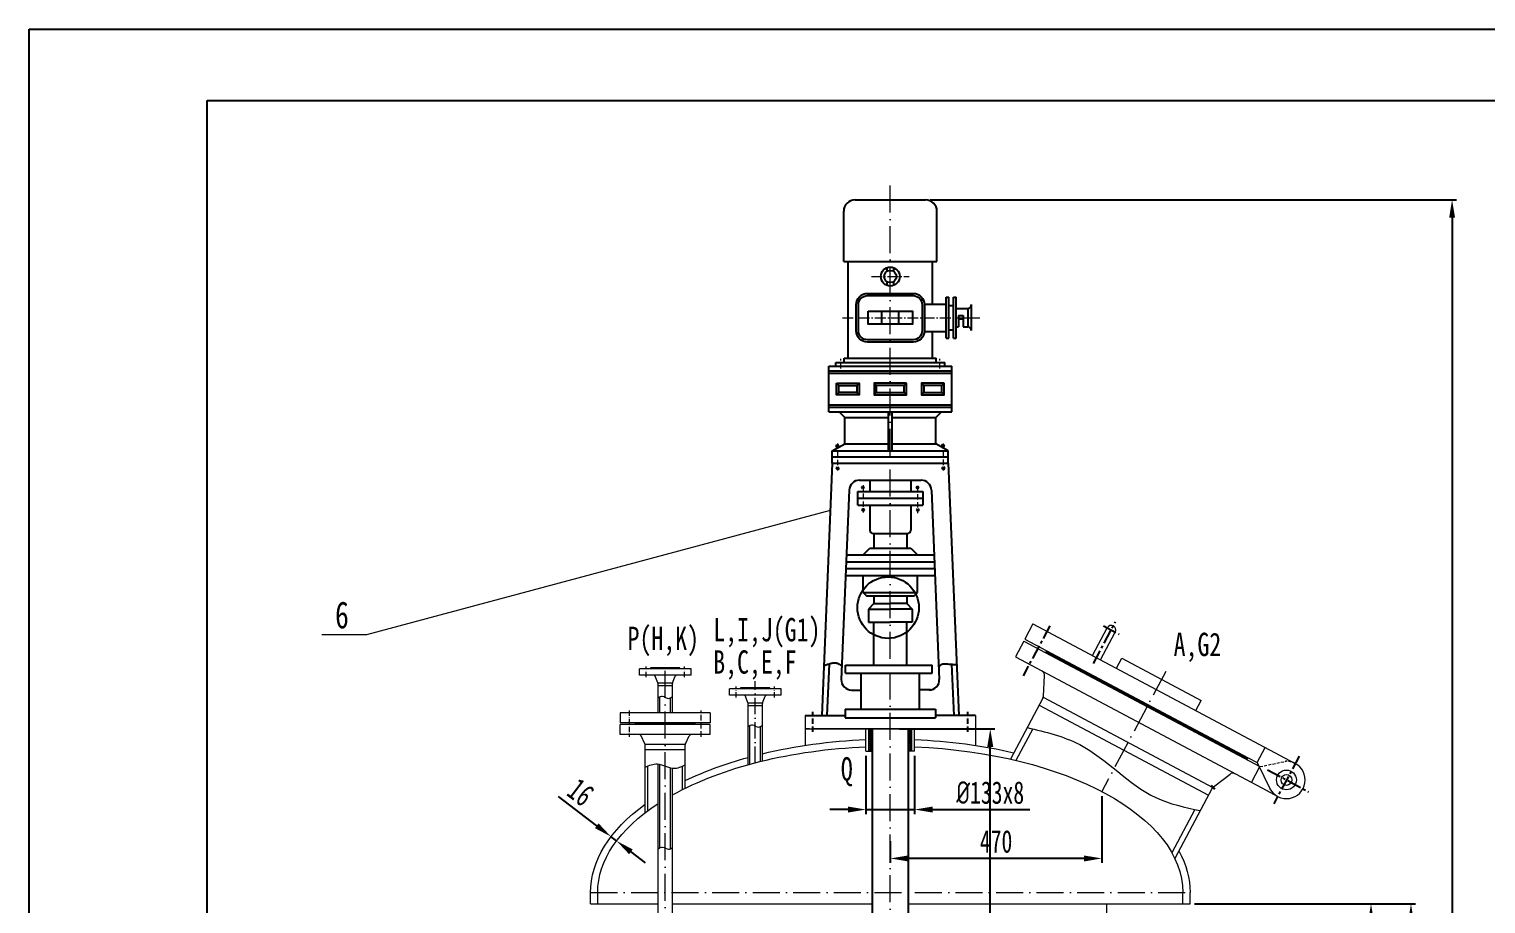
# Model space of a CAD drawing. Header units: millimetres. Extents: x 70410 to 80639, y -10587 to -1193.
# Drawn here: x 70410 to 73646, y -3136 to -1193 of the extents above; entities that cross this region are included whole.
import ezdxf

# ---------------------------------------------------------------- set-up
doc = ezdxf.new("R2010")
doc.units = ezdxf.units.MM
for name, pattern in [('ACAD_ISO02W100', [15, 12, -3]), ('ACAD_ISO10W100', [18, 12, -3, 0, -3]), ('CENTER', [50.8, 31.75, -6.35, 6.35, -6.35]), ('HIDDEN', [9.525, 6.35, -3.175])]:
    doc.linetypes.add(name, pattern=pattern)
doc.layers.add('1', color=7, linetype='Continuous')
doc.layers.add('1轮廓实线层', color=7, linetype='Continuous')
for name, color, linetype, lineweight in [('粗实线', 2, 'Continuous', 70), ('细实线', 7, 'Continuous', 18), ('虚线', 6, 'ACAD_ISO02W100', 18)]:
    doc.layers.add(name, color=color, linetype=linetype, lineweight=lineweight)
doc.styles.add('HGCAD', font='HGCAD.SHX', dxfattribs={"width": 0.75, "bigfont": 'HGCADHZ.SHX'})
doc.styles.add('HZ', font='', dxfattribs={"width": 0.8})
doc.styles.get("Standard").update_dxf_attribs({"font": '', "width": 0.707})
doc.styles.add('TH_GBDIM', font='romans.shx', dxfattribs={"width": 0.8, "bigfont": 'gbcbig.shx'})
doc.styles.get('HZ').set_extended_font_data('SimSun')
doc.styles.get('Standard').set_extended_font_data('SimSun')
doc.dimstyles.new('HGCAD$0', dxfattribs={"dimtxt": 10, "dimasz": 5, "dimexe": 1, "dimexo": 1, "dimgap": 3, "dimtad": 1, "dimdec": 1, "dimdsep": 46, "dimtxsty": 'HGCAD', "dimcen": 0, "dimclrd": 3, "dimclre": 2, "dimclrt": 2, "dimadec": 1, "dimazin": 0, "dimtfac": 1, "dimtdec": 1, "dimtmove": 0, "dimatfit": 1, "dimfxl": 0, "dimarcsym": 0})
doc.dimstyles.new('TH_GBDIM', dxfattribs={"dimtxt": 3.5, "dimasz": 2.5, "dimexe": 2, "dimexo": 0, "dimgap": 1.5, "dimtad": 1, "dimdec": 1, "dimzin": 0, "dimdsep": 46, "dimtxsty": 'TH_GBDIM', "dimcen": 2.5, "dimclrd": 130, "dimclre": 130, "dimclrt": 3, "dimadec": 0, "dimazin": 0, "dimtfac": 0.714286, "dimtdec": 1, "dimtmove": 0, "dimatfit": 3, "dimfxl": 0, "dimtzin": 0, "dimlwd": -1, "dimlwe": -1, "dimarcsym": 0})

# ---------------------------------------------------------------- blocks, each defined once
blk = doc.blocks.new('*D11')
for p, q in [((-451.309488, 478.33196), (-451.308913, 478.332147)), ((-451.308913, 478.332147), (-451.304888, 478.333455)), ((-451.304888, 478.333455), (-451.293961, 478.337004)), ((-451.293961, 478.337004), (-451.272683, 478.343918)), ((-451.272683, 478.343918), (-451.237602, 478.355315)), ((-451.237602, 478.355315), (-451.185269, 478.372318)), ((-451.185269, 478.372318), (-451.112233, 478.396047)), ((-451.112233, 478.396047), (-451.015043, 478.427623)), ((-451.015043, 478.427623), (-450.891735, 478.467607)), ((-450.891735, 478.467607), (-450.746283, 478.514318)), ((-450.746283, 478.514318), (-450.584152, 478.565512)), ((-450.584152, 478.565512), (-450.410801, 478.618949)), ((-450.410801, 478.618949), (-450.231694, 478.672386)), ((-450.231694, 478.672386), (-450.052292, 478.723581)), ((-450.052292, 478.723581), (-449.878056, 478.770291)), ((-449.878056, 478.770291), (-449.714449, 478.810275)), ((-449.714449, 478.810275), (-449.565593, 478.841665)), ((-449.565593, 478.841665), (-449.430252, 478.864086)), ((-449.430252, 478.864086), (-449.305851, 478.877538)), ((-449.305851, 478.877538), (-449.189816, 478.882023)), ((-449.189816, 478.882023), (-449.07957, 478.877538)), ((-449.07957, 478.877538), (-448.972538, 478.864086)), ((-448.972538, 478.864086), (-448.866146, 478.841665)), ((-448.866146, 478.841665), (-448.757818, 478.810275)), ((-448.757818, 478.810275), (-448.645836, 478.770291)), ((-448.645836, 478.770291), (-448.53191, 478.723581)), ((-448.53191, 478.723581), (-448.418607, 478.672386)), ((-448.418607, 478.672386), (-448.308495, 478.618949)), ((-448.308495, 478.618949), (-448.204139, 478.565512)), ((-448.204139, 478.565512), (-448.108106, 478.514318)), ((-448.108106, 478.514318), (-448.022965, 478.467607)), ((-448.022965, 478.467607), (-447.951281, 478.427623)), ((-447.951281, 478.427623), (-447.894861, 478.396047)), ((-447.894861, 478.396047), (-447.852462, 478.372318)), ((-447.852462, 478.372318), (-447.822082, 478.355315)), ((-447.822082, 478.355315), (-447.801717, 478.343918)), ((-447.801717, 478.343918), (-447.789365, 478.337004)), ((-447.789365, 478.337004), (-447.780351, 478.33196)), ((-447.783022, 478.333455), (-447.780685, 478.332147))]:
    blk.add_line(p, q)
blk = doc.blocks.new('*D12')
for p, q in [((-428.713864, 478.171338), (-428.668521, 478.225834)), ((-428.668521, 478.225834), (-428.616083, 478.285561)), ((-428.616083, 478.285561), (-428.557193, 478.347904)), ((-428.557193, 478.347904), (-428.492494, 478.410247)), ((-428.492494, 478.410247), (-428.422629, 478.469974)), ((-428.422629, 478.469974), (-428.34824, 478.524469)), ((-428.34824, 478.524469), (-428.26997, 478.571118)), ((-428.26997, 478.571118), (-428.18794, 478.607894)), ((-428.18794, 478.607894), (-428.100175, 478.635142)), ((-428.100175, 478.635142), (-428.004178, 478.653795)), ((-428.004178, 478.653795), (-427.897454, 478.664788)), ((-427.897454, 478.664788), (-427.777505, 478.669054)), ((-427.777505, 478.669054), (-427.641834, 478.667528)), ((-427.641834, 478.667528), (-427.487944, 478.661144)), ((-427.487944, 478.661144), (-427.313339, 478.650837)), ((-427.313339, 478.650837), (-427.117148, 478.637509)), ((-427.117148, 478.637509), (-426.905, 478.621939)), ((-426.905, 478.621939), (-426.684151, 478.604874)), ((-426.684151, 478.604874), (-426.461855, 478.587061)), ((-426.461855, 478.587061), (-426.245369, 478.569249)), ((-426.245369, 478.569249), (-426.041947, 478.552184)), ((-426.041947, 478.552184), (-425.858845, 478.536614)), ((-425.858845, 478.536614), (-425.703317, 478.523286)), ((-425.703317, 478.523286), (-425.580686, 478.512761)), ((-425.580686, 478.512761), (-425.48853, 478.504851)), ((-425.48853, 478.504851), (-425.422498, 478.499183)), ((-425.422498, 478.499183), (-425.378234, 478.495384)), ((-425.378234, 478.495384), (-425.351386, 478.49308)), ((-425.351386, 478.49308), (-425.331794, 478.491398)), ((-425.337599, 478.491897), (-425.33252, 478.491461)), ((-428.840862, 478.013083), (-428.840688, 478.013301)), ((-428.840688, 478.013301), (-428.839466, 478.014827)), ((-428.839466, 478.014827), (-428.836148, 478.018968)), ((-428.836148, 478.018968), (-428.829688, 478.027034)), ((-428.829688, 478.027034), (-428.819038, 478.040331)), ((-428.819038, 478.040331), (-428.80315, 478.060167)), ((-428.80315, 478.060167), (-428.780976, 478.087851)), ((-428.780976, 478.087851), (-428.75147, 478.12469)), ((-428.75147, 478.12469), (-428.713864, 478.171338))]:
    blk.add_line(p, q)
blk = doc.blocks.new('*D13')
at = {"layer": 'Defpoints', "color": 0, "transparency": 16777216}
for p in [(72988.8, -3135.6), (72988.8, -4635.6), (73479.5, -4635.6)]:
    blk.add_point(p, dxfattribs=at)
at = {"layer": '细实线', "color": 6, "lineweight": -2, "transparency": 16777216}
for p, q in [((72998.8, -3135.6), (73489.5, -3135.6)), ((73479.5, -3175.6), (73479.5, -4595.6)), ((72998.8, -4635.6), (73489.5, -4635.6))]:
    blk.add_line(p, q, dxfattribs=at)
at = {"layer": '细实线', "color": 6, "transparency": 16777216}
for points in [[(73472.8, -3175.6), (73486.2, -3175.6), (73479.5, -3135.6)], [(73472.8, -4595.6), (73486.2, -4595.6), (73479.5, -4635.6)]]:
    blk.add_solid(points, dxfattribs=at)
at = {"layer": '细实线', "color": 6, "transparency": 16777216, "insert": (73442, -3885.6), "char_height": 50, "attachment_point": 5, "rotation": 90, "bg_fill": 3, "box_fill_scale": 1.1, "bg_fill_color": 256, "bg_fill_true_color": 13158600, "bg_fill_transparency": 0}
blk.add_mtext('1500', dxfattribs=at)
blk = doc.blocks.new('*D14')
at = {"layer": 'Defpoints', "color": 0, "transparency": 16777216}
for p in [(72988.8, -3135.6), (73390.7, -3135.6), (73350.4, -3735.6)]:
    blk.add_point(p, dxfattribs=at)
at = {"layer": '细实线', "color": 6, "lineweight": -2, "transparency": 16777216}
for p, q in [((72998.8, -3135.6), (73400.7, -3135.6)), ((73390.7, -3695.6), (73390.7, -3175.6)), ((73360.4, -3735.6), (73400.7, -3735.6))]:
    blk.add_line(p, q, dxfattribs=at)
at = {"layer": '细实线', "color": 6, "transparency": 16777216}
for points in [[(73384, -3175.6), (73397.4, -3175.6), (73390.7, -3135.6)], [(73384, -3695.6), (73397.4, -3695.6), (73390.7, -3735.6)]]:
    blk.add_solid(points, dxfattribs=at)
at = {"layer": '细实线', "color": 6, "transparency": 16777216, "insert": (73353.2, -3435.6), "char_height": 50, "attachment_point": 5, "rotation": 90, "bg_fill": 3, "box_fill_scale": 1.1, "bg_fill_color": 256, "bg_fill_true_color": 13158600, "bg_fill_transparency": 0}
blk.add_mtext('600', dxfattribs=at)
blk = doc.blocks.new('*D17')
at = {"layer": 'Defpoints', "color": 0, "transparency": 16777216}
for p in [(72792.8, -2886.1), (72322.8, -2986.4), (72322.8, -3034.7)]:
    blk.add_point(p, dxfattribs=at)
at = {"layer": '细实线', "color": 6, "lineweight": -2, "transparency": 16777216}
for p, q in [((72792.8, -2896.1), (72792.8, -3044.7)), ((72322.8, -2996.4), (72322.8, -3044.7)), ((72752.8, -3034.7), (72362.8, -3034.7))]:
    blk.add_line(p, q, dxfattribs=at)
at = {"layer": '细实线', "color": 6, "transparency": 16777216}
for points in [[(72362.8, -3028.1), (72362.8, -3041.4), (72322.8, -3034.7)], [(72752.8, -3028.1), (72752.8, -3041.4), (72792.8, -3034.7)]]:
    blk.add_solid(points, dxfattribs=at)
at = {"layer": '细实线', "color": 6, "transparency": 16777216, "insert": (72557.8, -2997.2), "char_height": 50, "attachment_point": 5, "bg_fill": 3, "box_fill_scale": 1.1, "bg_fill_color": 256, "bg_fill_true_color": 13158600, "bg_fill_transparency": 0}
blk.add_mtext('{\\C3;470}', dxfattribs=at)
blk = doc.blocks.new('*D21')
at = {"layer": 'Defpoints', "color": 0, "transparency": 16777216}
for p in [(71702.5, -2986.4), (71702.5, -2986.4), (71714.7, -2995.8)]:
    blk.add_point(p, dxfattribs=at)
at = {"layer": '细实线', "color": 6, "lineweight": -2, "transparency": 16777216}
for p, q in [((71670.7, -2962.2), (71585.6, -2897.2)), ((71714.7, -2995.8), (71702.5, -2986.4)), ((71746.5, -3020), (71778.3, -3044.3))]:
    blk.add_line(p, q, dxfattribs=at)
at = {"layer": '细实线', "color": 6, "transparency": 16777216}
for points in [[(71674.7, -2956.9), (71666.7, -2967.5), (71702.5, -2986.4)], [(71750.5, -3014.7), (71742.5, -3025.3), (71714.7, -2995.8)]]:
    blk.add_solid(points, dxfattribs=at)
at = {"layer": '细实线', "color": 6, "transparency": 16777216, "insert": (71635, -2887.7), "char_height": 50, "attachment_point": 5, "rotation": 322.6383, "bg_fill": 3, "box_fill_scale": 1.1, "bg_fill_color": 256, "bg_fill_true_color": 13158600, "bg_fill_transparency": 0}
blk.add_mtext('16', dxfattribs=at)
blk = doc.blocks.new('*D31')
at = {"layer": 'Defpoints', "color": 0, "transparency": 16777216}
for p in [(72268.8, -2796.7), (72376.8, -2796.7), (72376.8, -2926.2)]:
    blk.add_point(p, dxfattribs=at)
at = {"layer": '细实线', "color": 6, "lineweight": -2, "transparency": 16777216}
for p, q in [((72268.8, -2806.7), (72268.8, -2936.2)), ((72376.8, -2806.7), (72376.8, -2936.2)), ((72228.8, -2926.2), (72188.8, -2926.2)), ((72268.8, -2926.2), (72376.8, -2926.2)), ((72416.8, -2926.2), (72632.8, -2926.2))]:
    blk.add_line(p, q, dxfattribs=at)
at = {"layer": '细实线', "color": 6, "transparency": 16777216}
for points in [[(72228.8, -2919.5), (72228.8, -2932.8), (72268.8, -2926.2)], [(72416.8, -2919.5), (72416.8, -2932.8), (72376.8, -2926.2)]]:
    blk.add_solid(points, dxfattribs=at)
at = {"layer": '细实线', "color": 6, "transparency": 16777216, "insert": (72544.8, -2888.7), "char_height": 50, "attachment_point": 5, "bg_fill": 3, "box_fill_scale": 1.1, "bg_fill_color": 256, "bg_fill_true_color": 13158600, "bg_fill_transparency": 0}
blk.add_mtext('{\\fISOCPEUR|b0|i0|c0|p34;%%C}133x8', dxfattribs=at)
blk = doc.blocks.new('*D34')
at = {"layer": 'Defpoints', "color": 0, "transparency": 16777216}
for p in [(72401.1, -1572), (72655.3, -5186.1), (73570.8, -5186.1)]:
    blk.add_point(p, dxfattribs=at)
at = {"layer": '细实线', "color": 6, "lineweight": -2, "transparency": 16777216}
for p, q in [((72411.1, -1572), (73580.8, -1572)), ((73570.8, -1612), (73570.8, -5146.1)), ((72665.3, -5186.1), (73580.8, -5186.1))]:
    blk.add_line(p, q, dxfattribs=at)
at = {"layer": '细实线', "color": 6, "transparency": 16777216}
for points in [[(73564.2, -1612), (73577.5, -1612), (73570.8, -1572)], [(73564.2, -5146.1), (73577.5, -5146.1), (73570.8, -5186.1)]]:
    blk.add_solid(points, dxfattribs=at)
at = {"layer": '细实线', "color": 6, "transparency": 16777216, "insert": (73533.3, -3379.1), "char_height": 50, "attachment_point": 5, "rotation": 90, "bg_fill": 3, "box_fill_scale": 1.1, "bg_fill_color": 256, "bg_fill_true_color": 13158600, "bg_fill_transparency": 0}
blk.add_mtext('{\\C3;～3614}', dxfattribs=at)
blk = doc.blocks.new('*D63')
at = {"layer": 'Defpoints', "color": 0, "transparency": 16777216}
for p in [(72443.6, -3135.6), (72803.5, -3135.6), (72443.6, -4635.6)]:
    blk.add_point(p, dxfattribs=at)
at = {"layer": '细实线', "color": 130, "linetype": 'Continuous', "transparency": 16777216}
for p, q in [((72444.6, -3135.6), (72804.5, -3135.6)), ((72803.5, -4633.1), (72803.5, -3138.1)), ((72444.6, -4635.6), (72804.5, -4635.6))]:
    blk.add_line(p, q, dxfattribs=at)
at = {"layer": '细实线', "color": 130, "transparency": 16777216}
for points in [[(72803.1, -3138.1), (72803.9, -3138.1), (72803.5, -3135.6)], [(72803.1, -4633.1), (72803.9, -4633.1), (72803.5, -4635.6)]]:
    blk.add_solid(points, dxfattribs=at)
at = {"layer": '细实线', "color": 3, "transparency": 16777216, "insert": (72800.8, -3885.6), "char_height": 3.5, "attachment_point": 5, "rotation": 90, "style": 'HGCAD', "bg_fill": 3, "box_fill_scale": 1.1, "bg_fill_color": 256, "bg_fill_true_color": 13158600, "bg_fill_transparency": 0}
blk.add_mtext('1500', dxfattribs=at)
blk = doc.blocks.new('*D65')
at = {"layer": 'Defpoints', "color": 0, "transparency": 16777216}
for p in [(72333.3, -2747.1), (72544.8, -2747.1), (72333.3, -4885.6)]:
    blk.add_point(p, dxfattribs=at)
at = {"layer": '细实线', "color": 6, "lineweight": -2, "transparency": 16777216}
for p, q in [((72343.3, -2747.1), (72554.8, -2747.1)), ((72544.8, -4845.6), (72544.8, -2787.1)), ((72343.3, -4885.6), (72554.8, -4885.6))]:
    blk.add_line(p, q, dxfattribs=at)
at = {"layer": '细实线', "color": 6, "transparency": 16777216}
for points in [[(72538.1, -2787.1), (72551.5, -2787.1), (72544.8, -2747.1)], [(72538.1, -4845.6), (72551.5, -4845.6), (72544.8, -4885.6)]]:
    blk.add_solid(points, dxfattribs=at)
at = {"layer": '细实线', "color": 6, "transparency": 16777216, "insert": (72507.3, -3816.4), "char_height": 50, "attachment_point": 5, "rotation": 90, "bg_fill": 3, "box_fill_scale": 1.1, "bg_fill_color": 256, "bg_fill_true_color": 13158600, "bg_fill_transparency": 0}
blk.add_mtext('2138.5', dxfattribs=at)

msp = doc.modelspace()

# ---------------------------------------------------------------- hatches: boundary and pattern name
at = {"layer": '细实线'}
h = msp.add_hatch(dxfattribs=at)
h.set_pattern_fill('ANSI37', color=140, style=0)
h.set_pattern_definition([(45, (5257.227, 3322.084), (-2.24506403, 2.24506403), []), (135, (5257.227, 3322.084), (-2.24506403, -2.24506403), [])])
h.paths.add_polyline_path([(72282.781, -2747.119), (72274.781, -2747.119), (72274.781, -2796.711), (72282.781, -2796.711)])
h.paths.add_polyline_path([(72370.781, -2747.119), (72362.781, -2747.119), (72362.781, -2796.711), (72370.781, -2796.711)])

# ---------------------------------------------------------------- linework, layer by layer
at = {"color": 0}
for p, q in [((72244.465, -1572.033), (72401.096, -1572.033)), ((72219.202, -1708.994), (72219.202, -1597.296)), ((72426.36, -1708.994), (72426.36, -1597.296)), ((72219.202, -1708.994), (72426.36, -1708.994)), ((72229.307, -1923.359), (72229.307, -1708.994)), ((72416.254, -1803.591), (72416.254, -1708.994)), ((72315.38, -1722.664), (72315.38, -1731.024)), ((72330.181, -1722.664), (72330.181, -1731.024)), ((72315.38, -1753.729), (72315.38, -1762.089)), ((72330.181, -1753.729), (72330.181, -1762.089)), ((72398.599, -1803.591), (72446.57, -1803.591)), ((72446.57, -1879.38), (72446.57, -1788.433)), ((72446.57, -1788.433), (72452.633, -1788.433)), ((72452.633, -1879.38), (72452.633, -1788.433)), ((72452.633, -1806.834), (72463.149, -1806.834)), ((72463.149, -1879.38), (72463.149, -1788.433)), ((72463.149, -1788.433), (72469.212, -1788.433)), ((72469.212, -1879.38), (72469.212, -1788.433)), ((72502.792, -1804.517), (72502.792, -1862.4)), ((72303.673, -1848.322), (72303.673, -1819.491)), ((72341.888, -1848.322), (72341.888, -1819.491)), ((72469.212, -1813.497), (72494.708, -1813.497)), ((72474.251, -1828.854), (72484.356, -1828.854)), ((72474.251, -1828.854), (72474.251, -1854.316)), ((72474.251, -1836.265), (72484.356, -1836.265)), ((72484.356, -1828.854), (72484.356, -1854.316)), ((72494.708, -1813.497), (72494.708, -1854.316)), ((72398.599, -1864.222), (72446.57, -1864.222)), ((72416.254, -1923.359), (72416.254, -1864.222)), ((72452.633, -1860.979), (72463.149, -1860.979)), ((72469.212, -1854.316), (72474.251, -1854.316)), ((72484.356, -1854.316), (72494.708, -1854.316)), ((72446.57, -1879.38), (72452.633, -1879.38)), ((72463.149, -1879.38), (72469.212, -1879.38)), ((72186.056, -1941.549), (72459.505, -1941.549)), ((72186.056, -2042.601), (72186.056, -1941.549)), ((72201.703, -1933.464), (72443.858, -1933.464)), ((72201.703, -1941.549), (72201.703, -1933.464)), ((72220.521, -1923.359), (72425.04, -1923.359)), ((72220.521, -1933.464), (72220.521, -1923.359)), ((72425.04, -1933.464), (72425.04, -1923.359)), ((72443.858, -1941.549), (72443.858, -1933.464)), ((72459.505, -2042.601), (72459.505, -1941.549)), ((72186.056, -1951.654), (72459.505, -1951.654)), ((72186.056, -1956.707), (72459.505, -1956.707)), ((72203.282, -1979.041), (72208.334, -1984.094)), ((72203.282, -2005.109), (72208.334, -2000.056)), ((72248.354, -1984.094), (72253.407, -1979.041)), ((72248.354, -2000.056), (72253.407, -2005.109)), ((72291.729, -1984.094), (72286.676, -1979.041)), ((72291.729, -2000.056), (72286.676, -2005.109)), ((72358.885, -1979.041), (72353.832, -1984.094)), ((72358.885, -2005.109), (72353.832, -2000.056)), ((72397.207, -1984.094), (72392.154, -1979.041)), ((72397.207, -2000.056), (72392.154, -2005.109)), ((72442.28, -1979.041), (72437.227, -1984.094)), ((72442.28, -2005.109), (72437.227, -2000.056)), ((72186.056, -2027.443), (72459.505, -2027.443)), ((72186.056, -2032.496), (72459.505, -2032.496)), ((72186.056, -2042.601), (72459.505, -2042.601)), ((72221.809, -2055.332), (72209.078, -2042.601)), ((72221.809, -2114.038), (72221.809, -2055.332)), ((72221.809, -2055.332), (72318.738, -2055.332)), ((72318.738, -2129.507), (72318.738, -2042.601)), ((72326.823, -2129.507), (72326.823, -2042.601)), ((72326.823, -2055.332), (72423.753, -2055.332)), ((72423.753, -2055.332), (72436.483, -2042.601)), ((72423.753, -2114.038), (72423.753, -2055.332)), ((72193.983, -2129.507), (72221.809, -2114.038)), ((72221.809, -2114.038), (72318.738, -2114.038)), ((72326.823, -2114.038), (72423.753, -2114.038)), ((72451.667, -2129.507), (72423.753, -2114.038)), ((72282.781, -2747.119), (72282.781, -3235.587)), ((72362.781, -2747.119), (72362.781, -3235.587))]:
    msp.add_line(p, q, dxfattribs=at)
for points in [[(72272.185, -1779.766), (72373.377, -1779.766, -0.41421356), (72398.64, -1805.029), (72398.64, -1862.784, -0.41421356), (72373.377, -1888.048), (72272.185, -1888.048, -0.41421356), (72246.921, -1862.784), (72246.921, -1805.029, -0.41421356)], [(72272.185, -1784.818), (72373.377, -1784.818, -0.41421356), (72393.587, -1805.029), (72393.587, -1862.784, -0.41421356), (72373.377, -1882.995), (72272.185, -1882.995, -0.41421356), (72251.974, -1862.784), (72251.974, -1805.029, -0.41421356)]]:
    msp.add_lwpolyline(points, format="xyb", close=True, dxfattribs=at)
for points in [[(72273.45, -1819.491), (72372.111, -1819.491), (72372.111, -1848.322), (72273.45, -1848.322)], [(72203.282, -1979.041), (72253.407, -1979.041), (72253.407, -2005.109), (72203.282, -2005.109)], [(72208.334, -1984.094), (72248.354, -1984.094), (72248.354, -2000.056), (72208.334, -2000.056)], [(72358.885, -1979.041), (72286.676, -1979.041), (72286.676, -2005.109), (72358.885, -2005.109)], [(72353.832, -1984.094), (72291.729, -1984.094), (72291.729, -2000.056), (72353.832, -2000.056)], [(72442.28, -1979.041), (72392.154, -1979.041), (72392.154, -2005.109), (72442.28, -2005.109)], [(72437.227, -1984.094), (72397.207, -1984.094), (72397.207, -2000.056), (72437.227, -2000.056)]]:
    msp.add_lwpolyline(points, close=True, dxfattribs=at)
for radius in [21.056, 13.551]:
    msp.add_circle((72322.781, -1742.376), radius, dxfattribs=at)
for centre, radius, start, end in [((72244.465, -1597.296), 25.263, 90, 180), ((72401.096, -1597.296), 25.263, 0, 90), ((72494.708, -1805.413), 8.084, 270, 0), ((72494.708, -1862.4), 8.084, 0, 90)]:
    msp.add_arc(centre, radius, start, end, dxfattribs=at)
at = {"layer": '1轮廓实线层'}
for p, q in [((72193.983, -2129.507), (72451.667, -2129.507)), ((72193.983, -2156.791), (72193.983, -2129.507)), ((72208.824, -2120.8), (72201.656, -2116.199)), ((72201.879, -2120.8), (72208.909, -2116.288)), ((72443.771, -2120.8), (72436.742, -2116.288)), ((72436.827, -2120.8), (72443.995, -2116.199)), ((72451.667, -2156.791), (72451.667, -2129.507)), ((72193.983, -2156.791), (72170.471, -2717.17)), ((72193.983, -2143.149), (72224.299, -2143.149)), ((72193.983, -2156.791), (72451.667, -2156.791)), ((72193.983, -2156.791), (72451.667, -2156.791)), ((72208.824, -2165.497), (72201.656, -2170.098)), ((72201.879, -2165.497), (72208.909, -2170.009)), ((72224.299, -2143.149), (72451.667, -2143.149)), ((72443.771, -2165.497), (72436.742, -2170.009)), ((72436.827, -2165.497), (72443.995, -2170.098)), ((72451.667, -2156.791), (72475.18, -2717.17)), ((72254.317, -2194.686), (72391.334, -2194.686)), ((72277.352, -2194.686), (72277.352, -2219.696)), ((72368.299, -2194.686), (72368.299, -2219.696)), ((72231.6, -2216.469), (72213.951, -2637.101)), ((72250.825, -2250.012), (72250.825, -2219.696)), ((72250.825, -2219.696), (72394.825, -2219.696)), ((72265.666, -2213.474), (72258.498, -2208.873)), ((72258.721, -2213.474), (72265.751, -2208.962)), ((72386.929, -2213.474), (72379.9, -2208.962)), ((72379.985, -2213.474), (72387.153, -2208.873)), ((72394.825, -2219.696), (72394.825, -2250.012)), ((72414.051, -2216.469), (72431.7, -2637.101)), ((72250.825, -2234.854), (72394.825, -2234.854)), ((72250.825, -2250.012), (72394.825, -2250.012)), ((72265.666, -2258.171), (72258.498, -2262.772)), ((72258.721, -2258.171), (72265.751, -2262.683)), ((72277.352, -2250.012), (72277.352, -2305.338)), ((72368.299, -2250.012), (72368.299, -2305.338)), ((72386.929, -2258.171), (72379.9, -2262.683)), ((72379.985, -2258.171), (72387.153, -2262.772)), ((72284.931, -2312.917), (72360.72, -2312.917)), ((72286.012, -2312.917), (72286.012, -2345.419)), ((72359.639, -2312.917), (72359.639, -2345.419)), ((72225.836, -2360.577), (72419.815, -2360.577)), ((72262.194, -2360.577), (72277.352, -2345.419)), ((72277.352, -2345.419), (72368.299, -2345.419)), ((72368.299, -2345.419), (72383.457, -2360.577)), ((72225.836, -2375.734), (72419.815, -2375.734)), ((72225.836, -2390.892), (72419.815, -2390.892)), ((72225.836, -2406.05), (72419.815, -2406.05)), ((72262.194, -2443.945), (72262.194, -2406.05)), ((72383.457, -2443.945), (72383.457, -2406.05)), ((72262.194, -2443.945), (72383.457, -2443.945)), ((72262.194, -2443.945), (72269.773, -2451.524)), ((72269.773, -2451.524), (72375.878, -2451.524)), ((72286.012, -2451.524), (72286.012, -2468.381)), ((72359.639, -2451.524), (72359.639, -2468.381)), ((72375.878, -2451.524), (72383.457, -2443.945)), ((72286.012, -2468.381), (72274.644, -2481.303)), ((72274.644, -2481.303), (72322.825, -2481.303)), ((72274.644, -2481.303), (72274.644, -2510.103)), ((72286.012, -2468.381), (72322.825, -2468.381)), ((72359.639, -2468.381), (72322.825, -2468.381)), ((72371.007, -2481.303), (72322.825, -2481.303)), ((72359.639, -2468.381), (72371.007, -2481.303)), ((72371.007, -2481.303), (72371.007, -2510.103)), ((72274.644, -2510.103), (72322.825, -2510.103)), ((72286.012, -2605.242), (72286.012, -2510.103)), ((72371.007, -2510.103), (72322.825, -2510.103)), ((72359.639, -2605.242), (72359.639, -2510.103)), ((72186.656, -2602.599), (72181.849, -2717.17)), ((72223.599, -2605.242), (72416.124, -2605.242)), ((72223.599, -2623.432), (72223.599, -2605.242)), ((72416.124, -2623.432), (72416.124, -2605.242)), ((72459.031, -2603.472), (72463.801, -2717.17)), ((72223.599, -2623.432), (72416.124, -2623.432)), ((72257.963, -2703.233), (72257.963, -2623.432)), ((72387.688, -2703.233), (72387.688, -2623.432)), ((72236.668, -2660.791), (72257.963, -2660.791)), ((72412.26, -2660.553), (72387.688, -2660.553)), ((72133.352, -2717.17), (72222.404, -2717.17)), ((72222.404, -2703.233), (72423.246, -2703.233)), ((72222.404, -2703.233), (72222.404, -2722.18)), ((72423.246, -2703.233), (72423.246, -2722.18)), ((72512.21, -2717.17), (72423.246, -2717.17)), ((72222.404, -2722.18), (72423.246, -2722.18))]:
    msp.add_line(p, q, dxfattribs=at)
at = {"layer": '1轮廓实线层', "color": 1, "linetype": 'ACAD_ISO10W100'}
for p, q in [((72150.465, -2753.811), (72150.465, -2709.42)), ((72495.096, -2753.811), (72495.096, -2709.42))]:
    msp.add_line(p, q, dxfattribs=at)
at = {"layer": '1轮廓实线层'}
msp.add_circle((72318.027, -2477.726), 68.211, dxfattribs=at)
for centre, radius, start, end in [((72254.317, -2217.422), 22.737, 90, 177.597391), ((72391.334, -2217.422), 22.737, 2.402609, 90), ((72284.931, -2305.338), 7.579, 180, 270), ((72360.72, -2305.338), 7.579, 270, 0), ((72236.668, -2638.054), 22.737, 177.597391, 270), ((72408.983, -2638.054), 22.737, 270, 2.402609)]:
    msp.add_arc(centre, radius, start, end, dxfattribs=at)
at = {"layer": 'Defpoints', "color": 1, "linetype": 'CENTER'}
for p, q in [((72677.072, -2517.939), (72617.892, -2629.241)), ((72774.164, -2601.593), (72823.192, -2509.385)), ((72796.113, -2517.864), (72831.06, -2536.446)), ((73230.87, -2807.68), (73174.622, -2913.467)), ((73160.861, -2838.086), (73251.989, -2886.539))]:
    msp.add_line(p, q, dxfattribs=at)
at = {"layer": '粗实线', "color": 2, "lineweight": -3}
for p, q in [((70409.722, -10587.119), (70409.722, -1192.947)), ((70409.722, -1192.947), (77052.065, -1192.947)), ((70805.1, -10428.967), (70805.1, -1351.098)), ((70805.1, -1351.098), (76893.914, -1351.098))]:
    msp.add_line(p, q, dxfattribs=at)
at = {"layer": '粗实线'}
msp.add_line((72672.408, -2576.766), (72671.039, -2579.342), dxfattribs=at)
at = {"layer": '粗实线', "color": 4, "linetype": 'Continuous'}
msp.add_line((72673.386, -2574.927), (72672.447, -2576.693), dxfattribs=at)
msp.add_arc((73046.717, -2883.504), 10, 127.29757, 152, dxfattribs=at)
at = {"layer": '细实线', "color": 1, "linetype": 'ACAD_ISO10W100', "ltscale": 5}
for p, q in [((72322.781, -5114.194), (72322.781, -1534.736)), ((71822.781, -4660.587), (71822.781, -2596.345)), ((72934.696, -2619.184), (72792.781, -2886.088)), ((71656.781, -3110.587), (72988.781, -3110.587))]:
    msp.add_line(p, q, dxfattribs=at)
at = {"layer": '细实线', "color": 1, "linetype": 'ACAD_ISO10W100', "ltscale": 2}
for p, q in [((72280.669, -1742.376), (72364.893, -1742.376)), ((72216.578, -1833.907), (72521.579, -1833.907))]:
    msp.add_line(p, q, dxfattribs=at)
at = {"layer": '细实线', "color": 1, "linetype": 'ACAD_ISO10W100'}
for p, q in [((72212.597, -1946.837), (72212.597, -1925.219)), ((72432.964, -1946.837), (72432.964, -1925.219)), ((72205.352, -2113.13), (72205.352, -2172.852)), ((72440.299, -2112.832), (72440.299, -2172.852)), ((72262.194, -2205.889), (72262.194, -2266.657)), ((72383.457, -2207.489), (72383.457, -2268.256)), ((71780.281, -2632.327), (71780.281, -2608.327)), ((71865.281, -2632.327), (71865.281, -2608.327)), ((71980.281, -2677.142), (71980.281, -2653.142)), ((72065.281, -2677.142), (72065.281, -2653.142)), ((71742.781, -2706.327), (71742.781, -2764.327)), ((71902.781, -2764.327), (71902.781, -2706.327))]:
    msp.add_line(p, q, dxfattribs=at)
at = {"layer": '细实线', "color": 140}
for p, q in [((72189.556, -2262.301), (71159.351, -2538.344)), ((72639.574, -2513.911), (72621.734, -2547.463)), ((72639.574, -2513.911), (73222.319, -2823.762)), ((72772.016, -2584.331), (72804.879, -2522.525)), ((71159.351, -2538.344), (71059.923, -2538.344)), ((72619.387, -2551.877), (72600.608, -2587.195)), ((72619.387, -2551.877), (73143.963, -2830.8)), ((72621.734, -2547.463), (73117.509, -2811.071)), ((72789.675, -2593.721), (72822.538, -2531.915)), ((72600.608, -2587.195), (73148.035, -2878.268)), ((72671.743, -2578.017), (73115.866, -2814.161)), ((72672.447, -2576.693), (73116.57, -2812.837)), ((71765.281, -2627.327), (71765.281, -2613.327)), ((71880.281, -2613.327), (71765.281, -2613.327)), ((71790.281, -2611.327), (71790.281, -2613.327)), ((71855.281, -2611.327), (71790.281, -2611.327)), ((71855.281, -2613.327), (71855.281, -2611.327)), ((71880.281, -2627.327), (71880.281, -2613.327)), ((71880.281, -2627.327), (71765.281, -2627.327)), ((71806.509, -2644.628), (71800.772, -2629.878)), ((71838.781, -2645.327), (71806.781, -2645.327)), ((71806.781, -2651.327), (71806.781, -2646.078)), ((71806.781, -2711.327), (71806.781, -2651.327)), ((71838.781, -2651.327), (71806.781, -2651.327)), ((71838.781, -2651.327), (71838.781, -2646.078)), ((71838.781, -2711.327), (71838.781, -2651.327)), ((71839.053, -2644.628), (71844.789, -2629.878)), ((72662.906, -2674.695), (72665.577, -2628.333)), ((71810.781, -2711.327), (71810.781, -2675.864)), ((71834.781, -2711.327), (71834.781, -2677.883)), ((71965.281, -2672.142), (71965.281, -2658.142)), ((72080.281, -2658.142), (71965.281, -2658.142)), ((72080.281, -2672.142), (71965.281, -2672.142)), ((71990.281, -2656.142), (71990.281, -2658.142)), ((72055.281, -2656.142), (71990.281, -2656.142)), ((72006.509, -2689.442), (72000.772, -2674.692)), ((72039.053, -2689.442), (72044.789, -2674.692)), ((72055.281, -2658.142), (72055.281, -2656.142)), ((72080.281, -2672.142), (72080.281, -2658.142)), ((72661.752, -2678.815), (72589.734, -2814.261)), ((72662.566, -2676.768), (73039.13, -2876.99)), ((71722.781, -2711.327), (71722.781, -2733.327)), ((71922.781, -2711.327), (71722.781, -2711.327)), ((71922.781, -2711.327), (71922.781, -2733.327)), ((72038.781, -2690.142), (72006.781, -2690.142)), ((72006.781, -2696.142), (72006.781, -2690.892)), ((72038.781, -2696.142), (72006.781, -2696.142)), ((72006.781, -2826.578), (72006.781, -2696.142)), ((72038.781, -2696.142), (72006.781, -2696.142)), ((72038.781, -2696.142), (72038.781, -2690.892)), ((72038.781, -2818.25), (72038.781, -2696.142)), ((72653.391, -2694.54), (73029.526, -2894.535)), ((71922.781, -2733.327), (71722.781, -2733.327)), ((71722.781, -2759.327), (71722.781, -2737.327)), ((71922.781, -2737.327), (71722.781, -2737.327)), ((71756.781, -2735.327), (71756.781, -2733.327)), ((71756.781, -2735.327), (71756.781, -2737.327)), ((71888.781, -2735.327), (71756.781, -2735.327)), ((71888.781, -2735.327), (71756.781, -2735.327)), ((71888.781, -2733.327), (71888.781, -2735.327)), ((71888.781, -2737.327), (71888.781, -2735.327)), ((71922.781, -2759.327), (71922.781, -2737.327)), ((72010.781, -2825.475), (72010.781, -2739.555)), ((72034.781, -2819.23), (72034.781, -2741.574)), ((72268.781, -2796.711), (72268.781, -2747.119)), ((72274.781, -2796.711), (72274.781, -2747.119)), ((72370.781, -2796.711), (72370.781, -2747.119)), ((72376.781, -2796.711), (72376.781, -2747.119)), ((72639.193, -2746.803), (72601.836, -2817.062)), ((71922.781, -2759.327), (71722.781, -2759.327)), ((71777.695, -2780.101), (71769.411, -2762.743)), ((71867.281, -2781.327), (71778.281, -2781.327)), ((71778.281, -2793.327), (71778.281, -2782.686)), ((71867.281, -2793.327), (71867.281, -2782.686)), ((71867.866, -2780.101), (71876.15, -2762.743)), ((71778.281, -2933.091), (71778.281, -2793.327)), ((71867.281, -2793.327), (71778.281, -2793.327)), ((71867.281, -2878.736), (71867.281, -2793.327)), ((72268.781, -2796.711), (72282.781, -2796.711)), ((72376.781, -2796.711), (72362.781, -2796.711)), ((73116.57, -2812.837), (73115.162, -2815.486)), ((73117.509, -2811.071), (73116.57, -2812.837)), ((73117.509, -2811.071), (73137.808, -2821.864)), ((73137.808, -2821.864), (73155.648, -2788.312)), ((71784.281, -2928.572), (71784.281, -2829.325)), ((71806.781, -4636.327), (71806.781, -2824.877)), ((71810.781, -3010.98), (71810.781, -2825.593)), ((71834.781, -3012.999), (71834.781, -2833.607)), ((71838.781, -4636.327), (71838.781, -2834.351)), ((71861.281, -2881.722), (71861.281, -2829.392)), ((73040.658, -2875.549), (73077.6, -2847.409)), ((73125.184, -2866.118), (73143.963, -2830.8)), ((73137.808, -2821.864), (73167.406, -2882.013)), ((73037.888, -2878.81), (72954.901, -3034.885)), ((73148.035, -2878.268), (73183.353, -2897.047)), ((72999.275, -2925.87), (72948.164, -3021.994)), ((71656.781, -3135.587), (71656.781, -3110.587)), ((71656.781, -3135.587), (71806.781, -3135.587)), ((71672.781, -3135.587), (71672.781, -3110.587)), ((71838.781, -3135.587), (72282.781, -3135.587)), ((72362.781, -3135.587), (72988.781, -3135.587)), ((72972.781, -3135.587), (72972.781, -3110.587)), ((72988.781, -3135.587), (72988.781, -3110.587))]:
    msp.add_line(p, q, dxfattribs=at)
at = {"layer": '细实线', "color": 140, "ltscale": 3}
for p, q in [((72824.993, -2612.5), (72837.011, -2589.896)), ((72837.011, -2589.896), (73013.601, -2683.791)), ((73001.582, -2706.394), (73013.601, -2683.791))]:
    msp.add_line(p, q, dxfattribs=at)
at = {"layer": '细实线', "color": 1, "linetype": 'ACAD_ISO10W100', "ltscale": 3}
msp.add_line((72022.781, -2822.273), (72022.781, -2641.09), dxfattribs=at)
at = {"layer": '细实线', "color": 0}
for p, q in [((72133.352, -2717.17), (72133.352, -2747.119)), ((72512.21, -2717.17), (72512.21, -2747.119)), ((72143.16, -2747.119), (72133.352, -2747.119)), ((72133.352, -2747.119), (72512.21, -2747.119)), ((72133.352, -2747.119), (72133.352, -2783.671)), ((72512.21, -2747.119), (72150.109, -2747.119)), ((72512.21, -2747.119), (72512.21, -2783.671))]:
    msp.add_line(p, q, dxfattribs=at)
at = {"layer": '细实线', "color": 140}
for radius in [22, 12]:
    msp.add_circle((73202.836, -2860.404), radius, dxfattribs=at)
for centre, radius, start, end in [((72813.709, -2527.22), 10, 332, 152), ((72655.594, -2627.758), 10, 351.825987, 62), ((71797.044, -2631.327), 4, 21.250506, 90), ((71802.781, -2646.078), 4, 0, 21.250506), ((71842.781, -2646.078), 4, 158.749494, 180), ((71848.517, -2631.327), 4, 90, 158.749494), ((71997.044, -2676.142), 4, 21.250506, 90), ((72048.517, -2676.142), 4, 90, 158.749494), ((72652.923, -2674.12), 10, 332, 356.70243), ((72002.781, -2690.892), 4, 0, 21.250506), ((72042.781, -2690.892), 4, 158.749494, 180), ((71763.996, -2765.327), 6, 25.51387, 90), ((71772.281, -2782.686), 6, 0, 25.51387), ((71873.281, -2782.686), 6, 154.48613, 180), ((71881.565, -2765.327), 6, 90, 154.48613), ((73083.66, -2855.364), 10, 62, 132.174013), ((73202.836, -2860.404), 41.5, 208.261262, 62)]:
    msp.add_arc(centre, radius, start, end, dxfattribs=at)
at = {"layer": '细实线', "color": 140, "extrusion": (0, 0, -1)}
for major_axis, ratio, start_param, end_param in [((-666, 0), 0.51201201, 1.13025803, 1.48962614), ((-666, 0), 0.51201201, 1.65196651, 1.99575459), ((-650, 0), 0.5, 0.73083788, 1.48762354), ((-666, 0), 0.51201201, 0.81765491, 1.0764294), ((-650, 0), 0.5, 1.65396911, 3.14159265), ((-666, 0), 0.51201201, 0, 0.61362226), ((-650, 0), 0.5, 0, 0.65368851), ((-666, 0), 0.51201201, 2.86695504, 3.14159265)]:
    msp.add_ellipse((72322.781, -3110.587), major_axis=major_axis, ratio=ratio, start_param=start_param, end_param=end_param, dxfattribs=at)
at = {"layer": '细实线', "color": 140}
for points in [[(71806.781, -2678.094), (71816.911, -2674.406), (71830.072, -2679.196), (71838.781, -2675.448)], [(72006.781, -2741.785), (72016.911, -2738.098), (72030.072, -2742.888), (72038.781, -2739.139)], [(72627.056, -2744.069), (72743.676, -2781.961), (72912.894, -2899.556), (73011.469, -2928.497)], [(71778.281, -2831.858), (71804.941, -2824.714), (71841.735, -2834.573), (71867.281, -2826.551)], [(71806.781, -3013.21), (71816.911, -3009.522), (71830.072, -3014.312), (71838.781, -3010.564)]]:
    msp.add_spline(points, degree=3, dxfattribs=at)
at = {"layer": '虚线', "linetype": 'HIDDEN'}
msp.add_line((73143.963, -2830.8), (73202.195, -2818.893), dxfattribs=at)
msp.add_arc((73202.836, -2860.404), 41.5, 62, 93.362847, dxfattribs=at)

# ---------------------------------------------------------------- block references
at = {"layer": '1轮廓实线层', "xscale": 11.36842105263167, "yscale": 11.36842105263167, "zscale": 11.36842105263167}
for name in ['*D11', '*D12']:
    msp.add_blockref(name, (77305.801, -8044.133), dxfattribs=at)

# ---------------------------------------------------------------- texts
at = {"layer": '1', "color": 140, "style": 'HZ', "width": 0.75}
msp.add_text('6', height=60, dxfattribs=at).set_placement((71089.379, -2523.823))
at = {"layer": '1', "color": 2, "style": 'HZ', "width": 0.75}
for s, p in [('P(H,K)', (71739.065, -2571.732)), ('L,I,J(G1)', (71929.509, -2552.545)), ('A,G2', (72952.179, -2585.286)), ('B,C,E,F', (71929.471, -2624.362)), ('Q', (72212.91, -2861.743))]:
    msp.add_text(s, height=51.857, dxfattribs=at).set_placement(p)

# ---------------------------------------------------------------- next in the draw order: dimensions: what is measured, and where the dimension line sits
at = {"layer": '细实线', "color": 140}
dim = msp.add_aligned_dim(p1=(71714.705, -2995.757), p2=(71702.492, -2986.433), distance=0, text='16', dimstyle='HGCAD$0', override={"dimtxt": 50, "dimasz": 40, "dimexe": 10, "dimexo": 10, "dimgap": 12.5, "dimtxsty": 'Standard', "dimclrd": 6, "dimclre": 6, "dimclrt": 6, "dimtfill": 1}, dxfattribs=at)
dim.commit()
dim.dimension.update_dxf_attribs({"geometry": '*D21', "text_midpoint": (71635.026, -2887.742)})
dim = msp.add_linear_dim(base=(72322.781, -3034.738), p1=(72792.781, -2886.088), p2=(72322.781, -2986.38), text='{\\C3;<>}', dimstyle='HGCAD$0', override={"dimtxt": 50, "dimasz": 40, "dimexe": 10, "dimexo": 10, "dimgap": 12.5, "dimtxsty": 'Standard', "dimclrd": 6, "dimclre": 6, "dimclrt": 6, "dimtfill": 1}, dxfattribs=at)
dim.commit()
dim.dimension.update_dxf_attribs({"geometry": '*D17', "text_midpoint": (72557.781, -2997.238)})
dim = msp.add_linear_dim(base=(73479.512, -4635.587), p1=(72988.781, -3135.587), p2=(72988.781, -4635.587), angle=90, dimstyle='HGCAD$0', override={"dimtxt": 50, "dimasz": 40, "dimexe": 10, "dimexo": 10, "dimgap": 12.5, "dimtxsty": 'Standard', "dimclrd": 6, "dimclre": 6, "dimclrt": 6, "dimtfill": 1}, dxfattribs=at)
dim.commit()
dim.dimension.update_dxf_attribs({"geometry": '*D13', "text_midpoint": (73442.012, -3885.587)})

# ---------------------------------------------------------------- next in the draw order: dimensions: what is measured, and where the dimension line sits
dim = msp.add_linear_dim(base=(72376.781, -2926.154), p1=(72268.781, -2796.711), p2=(72376.781, -2796.711), text='{\\fISOCPEUR|b0|i0|c0|p34;%%C}133x8', dimstyle='HGCAD$0', override={"dimtxt": 50, "dimasz": 40, "dimexe": 10, "dimexo": 10, "dimgap": 12.5, "dimtxsty": 'Standard', "dimclrd": 6, "dimclre": 6, "dimclrt": 6, "dimtfill": 1}, dxfattribs=at)
dim.commit()
dim.dimension.update_dxf_attribs({"geometry": '*D31', "text_midpoint": (72544.792, -2888.654)})
dim = msp.add_linear_dim(base=(73390.684, -3135.587), p1=(73350.389, -3735.587), p2=(72988.781, -3135.587), angle=90, dimstyle='HGCAD$0', override={"dimtxt": 50, "dimasz": 40, "dimexe": 10, "dimexo": 10, "dimgap": 12.5, "dimtxsty": 'Standard', "dimclrd": 6, "dimclre": 6, "dimclrt": 6, "dimtfill": 1}, dxfattribs=at)
dim.commit()
dim.dimension.update_dxf_attribs({"geometry": '*D14', "text_midpoint": (73353.184, -3435.587)})

# ---------------------------------------------------------------- next in the draw order: dimensions: what is measured, and where the dimension line sits
dim = msp.add_linear_dim(base=(73570.822, -5186.135), p1=(72401.096, -1572.033), p2=(72655.281, -5186.135), angle=90, text='{\\C3;～<>}', dimstyle='HGCAD$0', override={"dimtxt": 50, "dimasz": 40, "dimexe": 10, "dimexo": 10, "dimgap": 12.5, "dimdec": 0, "dimtxsty": 'Standard', "dimclrd": 6, "dimclre": 6, "dimclrt": 6, "dimtfill": 1}, dxfattribs=at)
dim.commit()
dim.dimension.update_dxf_attribs({"geometry": '*D34', "text_midpoint": (73533.322, -3379.084)})

# ---------------------------------------------------------------- next in the draw order: dimensions: what is measured, and where the dimension line sits
at = {"layer": '细实线'}
dim = msp.add_linear_dim(base=(72803.522, -3135.587), p1=(72443.589, -4635.587), p2=(72443.589, -3135.587), angle=90, dimstyle='TH_GBDIM', override={"dimexe": 1, "dimexo": 1, "dimgap": 1, "dimzin": 8, "dimtxsty": 'HGCAD', "dimcen": 0, "dimadec": 1, "dimtdec": 2, "dimatfit": 1, "dimfxl": 3, "dimtfill": 1, "dimarcsym": 1}, dxfattribs=at)
dim.commit()
dim.dimension.update_dxf_attribs({"geometry": '*D63', "text_midpoint": (72800.772, -3885.587)})

# ---------------------------------------------------------------- next in the draw order: dimensions: what is measured, and where the dimension line sits
at = {"layer": '细实线', "color": 140}
dim = msp.add_linear_dim(base=(72544.792, -2747.119), p1=(72333.341, -4885.587), p2=(72333.341, -2747.119), angle=90, dimstyle='HGCAD$0', override={"dimtxt": 50, "dimasz": 40, "dimexe": 10, "dimexo": 10, "dimgap": 12.5, "dimtxsty": 'Standard', "dimclrd": 6, "dimclre": 6, "dimclrt": 6}, dxfattribs=at)
dim.commit()
dim.dimension.update_dxf_attribs({"geometry": '*D65', "text_midpoint": (72507.292, -3816.353)})

doc.saveas('drawing.dxf')
